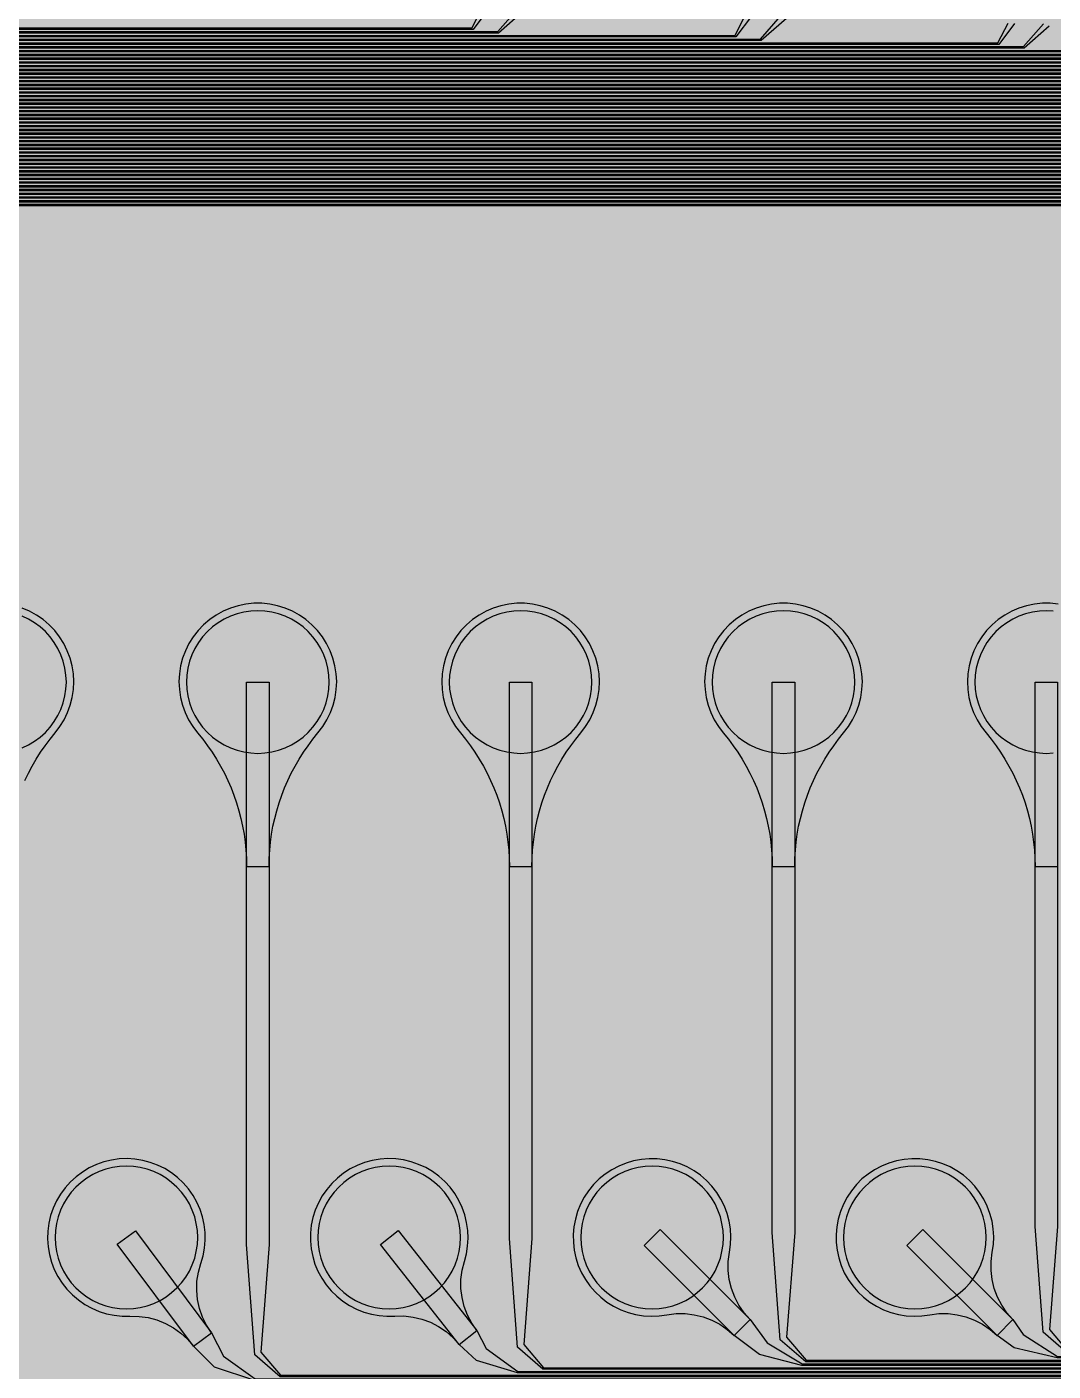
# Model space of a CAD drawing. Header units: metres. Extents: x -7240 to 10960, y -29667 to 1823.
# Drawn here: x 5865 to 7232, y -20961 to -19170 of the extents above; entities that cross this region are included whole.
import ezdxf

# ---------------------------------------------------------------- set-up
doc = ezdxf.new("R2010")
doc.units = ezdxf.units.M
for name, color, linetype in [('Metal1', 4, 'CONTINUOUS'), ('Polyimide', 7, 'CONTINUOUS'), ('Polyimide_Negative', 5, 'CONTINUOUS')]:
    doc.layers.add(name, color=color, linetype=linetype)

msp = doc.modelspace()

# ---------------------------------------------------------------- hatches: boundary and pattern name
at = {"layer": 'Polyimide'}
msp.add_hatch(color=7, dxfattribs=at).paths.add_polyline_path([(4088.5, -11806.9), (4098.7, -11851.2), (4115.6, -11893.5), (4138.6, -11932.7), (4167.4, -11968), (4201.1, -11998.5), (4239, -12023.6), (4280.3, -12042.7), (4349.2, -12073.7), (4413.2, -12113.8), (4471.3, -12162), (4522.3, -12217.7), (4565.4, -12279.7), (4599.7, -12346.9), (4624.7, -12418.2), (4639.9, -12492.2), (4645, -12567.5), (4639.9, -12642.8), (4624.7, -12716.8), (4599.7, -12788.1), (4565.4, -12855.3), (4522.3, -12917.3), (4471.3, -12973), (4413.2, -13021.2), (4349.2, -13061.3), (4280.3, -13092.3), (4239, -13111.4), (4201.1, -13136.5), (4167.4, -13167), (4138.6, -13202.3), (4115.6, -13241.5), (4098.7, -13283.8), (4088.5, -13328.1), (4085, -13373.5), (4085, -13567.5), (4099.4, -13861.6), (4142.6, -14152.8), (4214.2, -14438.4), (4313.4, -14715.5), (4439.2, -14981.7), (4590.6, -15234.2), (4766, -15470.7), (4963.7, -15688.8), (5181.8, -15886.5), (5418.3, -16061.9), (5670.8, -16213.3), (5936.9, -16339.1), (6214.1, -16438.3), (6499.7, -16509.9), (6790.9, -16553.1), (7085, -16567.5), (9960.4, -16567.5), (10038.8, -16571.4), (10116.4, -16582.9), (10192.6, -16601.9), (10266.5, -16628.4), (10337.5, -16662), (10404.8, -16702.3), (10467.9, -16749.1), (10526.1, -16801.8), (10578.8, -16860), (10625.6, -16923), (10665.9, -16990.4), (10699.5, -17061.4), (10725.9, -17135.3), (10745, -17211.4), (10756.5, -17289.1), (10760.4, -17367.5), (10760.4, -21957.3), (10721.6, -22012.9), (10686, -22070.6), (10653.6, -22130.1), (10624.5, -22191.4), (10598.9, -22254.2), (10576.8, -22318.2), (10558.3, -22383.5), (10543.4, -22449.6), (10532.2, -22516.5), (10524.7, -22583.8), (10521, -22651.5), (10521, -22719.3), (10524.7, -22787), (10532.2, -22854.4), (10543.4, -22921.2), (10558.3, -22987.4), (10576.8, -23052.6), (10598.9, -23116.7), (10624.5, -23179.5), (10653.6, -23240.7), (10686, -23300.3), (10721.6, -23357.9), (10760.4, -23413.5), (10760.4, -28667.5), (10756.5, -28745.9), (10745, -28823.6), (10725.9, -28899.7), (10699.5, -28973.6), (10665.9, -29044.6), (10625.6, -29112), (10578.8, -29175), (10526.1, -29233.2), (10467.9, -29285.9), (10404.8, -29332.7), (10337.5, -29373), (10266.5, -29406.6), (10192.6, -29433.1), (10116.4, -29452.1), (10038.8, -29463.6), (9960.4, -29467.5), (-6239.6, -29467.5), (-6318, -29463.6), (-6395.7, -29452.1), (-6471.9, -29433.1), (-6545.8, -29406.6), (-6616.7, -29373), (-6684.1, -29332.7), (-6747.1, -29285.9), (-6805.3, -29233.2), (-6858, -29175), (-6904.8, -29112), (-6945.2, -29044.6), (-6978.7, -28973.6), (-7005.2, -28899.7), (-7024.3, -28823.6), (-7035.8, -28745.9), (-7039.6, -28667.5), (-7039.6, -23426.3), (-6999.4, -23370.1), (-6962.3, -23311.6), (-6928.7, -23251.2), (-6898.5, -23189), (-6871.8, -23125.1), (-6848.8, -23059.9), (-6829.5, -22993.4), (-6814, -22926), (-6802.4, -22857.8), (-6794.6, -22789.1), (-6790.7, -22720), (-6790.7, -22650.8), (-6794.6, -22581.8), (-6802.4, -22513), (-6814, -22444.8), (-6829.5, -22377.4), (-6848.8, -22311), (-6871.8, -22245.7), (-6898.5, -22181.9), (-6928.7, -22119.7), (-6962.3, -22059.2), (-6999.4, -22000.8), (-7039.6, -21944.5), (-7039.6, -17367.5), (-7035.8, -17289.1), (-7024.3, -17211.4), (-7005.2, -17135.3), (-6978.7, -17061.4), (-6945.2, -16990.4), (-6904.8, -16923), (-6858, -16860), (-6805.3, -16801.8), (-6747.1, -16749.1), (-6684.1, -16702.3), (-6616.7, -16662), (-6545.8, -16628.4), (-6471.9, -16601.9), (-6395.7, -16582.9), (-6318, -16571.4), (-6239.6, -16567.5), (-3334, -16567.5), (-3039.9, -16553.1), (-2748.7, -16509.9), (-2463.1, -16438.3), (-2185.9, -16339.1), (-1919.8, -16213.3), (-1667.3, -16061.9), (-1430.8, -15886.5), (-1212.7, -15688.8), (-1015, -15470.7), (-839.6, -15234.2), (-688.2, -14981.7), (-562.4, -14715.5), (-463.2, -14438.4), (-391.6, -14152.8), (-348.4, -13861.6), (-334, -13567.5), (-334, -13373.5), (-337.5, -13328.1), (-347.7, -13283.8), (-364.6, -13241.5), (-387.6, -13202.3), (-416.4, -13167), (-450.1, -13136.5), (-488, -13111.4), (-529.3, -13092.3), (-529.3, -13092.3), (-598.2, -13061.3), (-662.2, -13021.2), (-720.3, -12973), (-771.3, -12917.3), (-814.4, -12855.3), (-848.7, -12788.1), (-873.7, -12716.8), (-888.9, -12642.8), (-894, -12567.5), (-888.9, -12492.2), (-873.7, -12418.2), (-848.7, -12346.9), (-814.4, -12279.7), (-771.3, -12217.7), (-720.3, -12162), (-662.2, -12113.8), (-598.2, -12073.7), (-529.3, -12042.7), (-488, -12023.6), (-450.1, -11998.5), (-416.4, -11968), (-387.6, -11932.7), (-364.6, -11893.5), (-347.7, -11851.2), (-337.5, -11806.9), (-334, -11761.5), (-334, -11074.3), (-337.5, -11028.9), (-347.7, -10984.6), (-364.6, -10942.4), (-387.6, -10903.1), (-416.4, -10867.8), (-450.1, -10837.3), (-488, -10812.2), (-529.3, -10793.2), (-529.3, -10793.2), (-598.2, -10762.1), (-662.2, -10722.1), (-720.3, -10673.8), (-771.3, -10618.1), (-814.4, -10556.1), (-848.7, -10488.9), (-873.7, -10417.6), (-888.9, -10343.7), (-894, -10268.3), (-888.9, -10193), (-873.7, -10119), (-848.7, -10047.8), (-814.4, -9980.5), (-771.3, -9918.5), (-720.3, -9862.9), (-662.2, -9814.6), (-598.2, -9774.6), (-529.3, -9743.5), (-488, -9724.5), (-450.1, -9699.4), (-416.4, -9668.8), (-387.6, -9633.5), (-364.6, -9594.3), (-347.7, -9552), (-337.5, -9507.7), (-334, -9462.4), (-334, -8775.1), (-337.5, -8729.8), (-347.7, -8685.5), (-364.6, -8643.2), (-387.6, -8604), (-416.4, -8568.7), (-450.1, -8538.1), (-488, -8513), (-529.3, -8494), (-529.3, -8494), (-598.2, -8462.9), (-662.2, -8422.9), (-720.3, -8374.6), (-771.3, -8319), (-814.4, -8257), (-848.7, -8189.7), (-873.7, -8118.5), (-888.9, -8044.5), (-894, -7969.2), (-888.9, -7893.8), (-873.7, -7819.9), (-848.7, -7748.6), (-814.4, -7681.4), (-771.3, -7619.4), (-720.3, -7563.7), (-662.2, -7515.4), (-598.2, -7475.4), (-529.3, -7444.3), (-529.3, -7444.3), (-488, -7425.3), (-450.1, -7400.2), (-416.4, -7369.7), (-387.6, -7334.4), (-364.6, -7295.1), (-347.7, -7252.9), (-337.5, -7208.6), (-334, -7163.2), (-334, -6476), (-337.5, -6430.6), (-347.7, -6386.3), (-364.6, -6344), (-387.6, -6304.8), (-416.4, -6269.5), (-450.1, -6239), (-488, -6213.9), (-529.3, -6194.8), (-529.3, -6194.8), (-598.2, -6163.8), (-662.2, -6123.7), (-720.3, -6075.5), (-771.3, -6019.8), (-814.4, -5957.8), (-848.7, -5890.6), (-873.7, -5819.3), (-888.9, -5745.3), (-894, -5670), (-888.9, -5594.7), (-873.7, -5520.7), (-848.7, -5449.4), (-814.4, -5382.2), (-771.3, -5320.2), (-720.3, -5264.5), (-662.2, -5216.3), (-598.2, -5176.2), (-529.3, -5145.2), (-529.3, -5145.2), (-488, -5126.1), (-450.1, -5101), (-416.4, -5070.5), (-387.6, -5035.2), (-364.6, -4996), (-347.7, -4953.7), (-337.5, -4909.4), (-334, -4864), (-334, 380), (-334, 1522.5), (-289, 1522.5), (-288.8, 1515.6), (-288.1, 1508.8), (-287, 1502), (-285.4, 1495.3), (-283.4, 1488.7), (-281, 1482.3), (-278.2, 1476.1), (-274.9, 1470), (-271.3, 1464.2), (-267.3, 1458.6), (-262.9, 1453.3), (-258.2, 1448.3), (-253.2, 1443.6), (-247.9, 1439.2), (-242.3, 1435.2), (-236.5, 1431.6), (-230.4, 1428.3), (-224.2, 1425.5), (-217.8, 1423.1), (-211.2, 1421.1), (-204.5, 1419.5), (-197.7, 1418.4), (-190.9, 1417.7), (-184, 1417.5), (-177.1, 1417.7), (-170.3, 1418.4), (-163.5, 1419.5), (-156.8, 1421.1), (-150.2, 1423.1), (-143.8, 1425.5), (-137.6, 1428.3), (-131.5, 1431.6), (-125.7, 1435.2), (-120.1, 1439.2), (-114.8, 1443.6), (-109.8, 1448.3), (-105.1, 1453.3), (-100.7, 1458.6), (-96.7, 1464.2), (-93.1, 1470), (-89.8, 1476.1), (-87, 1482.3), (-84.6, 1488.7), (-82.6, 1495.3), (-81, 1502), (-79.9, 1508.8), (-79.2, 1515.6), (-79, 1522.5), (1786, 1522.5), (3835, 1522.5), (3835.2, 1529), (3835.9, 1535.6), (3836.9, 1542), (3838.4, 1548.4), (3840.3, 1554.6), (3842.6, 1560.8), (3845.3, 1566.7), (3848.4, 1572.5), (3851.9, 1578.1), (3855.7, 1583.4), (3859.8, 1588.4), (3864.3, 1593.2), (3869.1, 1597.7), (3874.1, 1601.8), (3879.4, 1605.6), (3885, 1609.1), (3890.8, 1612.2), (3896.7, 1614.9), (3902.9, 1617.2), (3909.1, 1619.1), (3915.5, 1620.6), (3921.9, 1621.6), (3928.5, 1622.3), (3935, 1622.5), (3941.5, 1622.3), (3948.1, 1621.6), (3954.5, 1620.6), (3960.9, 1619.1), (3967.1, 1617.2), (3973.3, 1614.9), (3979.2, 1612.2), (3985, 1609.1), (3990.6, 1605.6), (3995.9, 1601.8), (4000.9, 1597.7), (4005.7, 1593.2), (4010.2, 1588.4), (4014.3, 1583.4), (4018.1, 1578.1), (4021.6, 1572.5), (4024.7, 1566.7), (4027.4, 1560.8), (4029.7, 1554.6), (4031.6, 1548.4), (4033.1, 1542), (4034.1, 1535.6), (4034.8, 1529), (4035, 1522.5), (4085, 1522.5), (4085, 380), (4085, 330), (4085, -4864), (4088.5, -4909.4), (4098.7, -4953.7), (4115.6, -4996), (4138.6, -5035.2), (4167.4, -5070.5), (4201.1, -5101), (4239, -5126.1), (4280.3, -5145.2), (4280.3, -5145.2), (4349.2, -5176.2), (4413.2, -5216.3), (4471.3, -5264.5), (4522.3, -5320.2), (4565.4, -5382.2), (4599.7, -5449.4), (4624.7, -5520.7), (4639.9, -5594.7), (4645, -5670), (4639.9, -5745.3), (4624.7, -5819.3), (4599.7, -5890.6), (4565.4, -5957.8), (4522.3, -6019.8), (4471.3, -6075.5), (4413.2, -6123.7), (4349.2, -6163.8), (4280.3, -6194.8), (4239, -6213.9), (4201.1, -6239), (4167.4, -6269.5), (4138.6, -6304.8), (4115.6, -6344), (4098.7, -6386.3), (4088.5, -6430.6), (4085, -6476), (4085, -11761.5), (4088.5, -11806.9)])

# ---------------------------------------------------------------- linework, layer by layer
at = {"layer": 'Metal1'}
for points in [[(9473.9, -17916.6), (9473.9, -19377.4), (9443.3, -19408), (2852.5, -19408), (2821.9, -19377.4), (2821.9, -18191.7)], [(2823.9, -18191.7), (2823.9, -19376.6), (2853.3, -19406), (9442.5, -19406), (9471.9, -19376.6), (9471.9, -17917.4)], [(9468.9, -17921.6), (9468.9, -19372.4), (9438.3, -19403), (2857.5, -19403), (2826.9, -19372.4), (2826.9, -18191.7)], [(2828.9, -18191.7), (2828.9, -19371.6), (2858.3, -19401), (9437.5, -19401), (9466.9, -19371.6), (9466.9, -17922.4)], [(9463.9, -17926.6), (9463.9, -19367.4), (9433.3, -19398), (2862.5, -19398), (2831.9, -19367.4), (2831.9, -18191.7)], [(2833.9, -18191.7), (2833.9, -19366.6), (2863.3, -19396), (9432.5, -19396), (9461.9, -19366.6), (9461.9, -17927.4)], [(9458.9, -17931.6), (9458.9, -19362.4), (9428.3, -19393), (2867.5, -19393), (2836.9, -19362.4), (2836.9, -18191.7)], [(2838.9, -18191.7), (2838.9, -19361.6), (2868.3, -19391), (9427.5, -19391), (9456.9, -19361.6), (9456.9, -17932.4)], [(9453.9, -17936.6), (9453.9, -19357.4), (9423.3, -19388), (2872.5, -19388), (2841.9, -19357.4), (2841.9, -18191.7)], [(2843.9, -18191.7), (2843.9, -19356.6), (2873.3, -19386), (9422.5, -19386), (9451.9, -19356.6), (9451.9, -17937.4)], [(9448.9, -17941.6), (9448.9, -19352.4), (9418.3, -19383), (2877.5, -19383), (2846.9, -19352.4), (2846.9, -18191.7)], [(2848.9, -18191.7), (2848.9, -19351.6), (2878.3, -19381), (9417.5, -19381), (9446.9, -19351.6), (9446.9, -17942.4)], [(9443.9, -17946.6), (9443.9, -19347.4), (9413.3, -19378), (2882.5, -19378), (2851.9, -19347.4), (2851.9, -18191.7)], [(2853.9, -18191.7), (2853.9, -19346.6), (2883.3, -19376), (9412.5, -19376), (9441.9, -19346.6), (9441.9, -17947.4)], [(9438.9, -17951.6), (9438.9, -19342.4), (9408.3, -19373), (2887.5, -19373), (2856.9, -19342.4), (2856.9, -18191.7)], [(2858.9, -18191.7), (2858.9, -19341.6), (2888.3, -19371), (9407.5, -19371), (9436.9, -19341.6), (9436.9, -17952.4)], [(9433.9, -17956.6), (9433.9, -19337.4), (9403.3, -19368), (2892.5, -19368), (2861.9, -19337.4), (2861.9, -18191.7)], [(2863.9, -18191.7), (2863.9, -19336.6), (2893.3, -19366), (9402.5, -19366), (9431.9, -19336.6), (9431.9, -17957.4)], [(9428.9, -17961.6), (9428.9, -19332.4), (9398.3, -19363), (2897.5, -19363), (2866.9, -19332.4), (2866.9, -18191.7)], [(2868.9, -18191.7), (2868.9, -19331.6), (2898.3, -19361), (9397.5, -19361), (9426.9, -19331.6), (9426.9, -17962.4)], [(9423.9, -17966.6), (9423.9, -19327.4), (9393.3, -19358), (2902.5, -19358), (2871.9, -19327.4), (2871.9, -18191.7)], [(2873.9, -18191.7), (2873.9, -19326.6), (2903.3, -19356), (9392.5, -19356), (9421.9, -19326.6), (9421.9, -17967.4)], [(9418.9, -17971.6), (9418.9, -19322.4), (9388.3, -19353), (2907.5, -19353), (2876.9, -19322.4), (2876.9, -18191.7)], [(2878.9, -18191.7), (2878.9, -19321.6), (2908.3, -19351), (9387.5, -19351), (9416.9, -19321.6), (9416.9, -17972.4)], [(9413.9, -17976.6), (9413.9, -19317.4), (9383.3, -19348), (2912.5, -19348), (2881.9, -19317.4), (2881.9, -18191.7)], [(2883.9, -18191.7), (2883.9, -19316.6), (2913.3, -19346), (9382.5, -19346), (9411.9, -19316.6), (9411.9, -17977.4)], [(9408.9, -17981.6), (9408.9, -19312.4), (9378.3, -19343), (2917.5, -19343), (2886.9, -19312.4), (2886.9, -18191.7)], [(2888.9, -18191.7), (2888.9, -19311.6), (2918.3, -19341), (9377.5, -19341), (9406.9, -19311.6), (9406.9, -17982.4)], [(9403.9, -17986.6), (9403.9, -19307.4), (9373.3, -19338), (2922.5, -19338), (2891.9, -19307.4), (2891.9, -18191.7)], [(2893.9, -18191.7), (2893.9, -19306.6), (2923.3, -19336), (9372.5, -19336), (9401.9, -19306.6), (9401.9, -17987.4)], [(9398.9, -17991.6), (9398.9, -19302.4), (9368.3, -19333), (2927.5, -19333), (2896.9, -19302.4), (2896.9, -18191.7)], [(2898.9, -18191.7), (2898.9, -19301.6), (2928.3, -19331), (9367.5, -19331), (9396.9, -19301.6), (9396.9, -17992.4)], [(9393.9, -17996.6), (9393.9, -19297.4), (9363.3, -19328), (2932.5, -19328), (2901.9, -19297.4), (2901.9, -18191.7)], [(2903.9, -18191.7), (2903.9, -19296.6), (2933.3, -19326), (9362.5, -19326), (9391.9, -19296.6), (9391.9, -17997.4)], [(9388.9, -18001.6), (9388.9, -19292.4), (9358.3, -19323), (2937.5, -19323), (2906.9, -19292.4), (2906.9, -18191.7)], [(2908.9, -18191.7), (2908.9, -19291.6), (2938.3, -19321), (9357.5, -19321), (9386.9, -19291.6), (9386.9, -18002.4)], [(9383.9, -18006.6), (9383.9, -19287.4), (9353.3, -19318), (2942.5, -19318), (2911.9, -19287.4), (2911.9, -18191.7)], [(2913.9, -18191.7), (2913.9, -19286.6), (2943.3, -19316), (9352.5, -19316), (9381.9, -19286.6), (9381.9, -18007.4)], [(9378.9, -18011.6), (9378.9, -19282.4), (9348.3, -19313), (2947.5, -19313), (2916.9, -19282.4), (2916.9, -18191.7)], [(2918.9, -18191.7), (2918.9, -19281.6), (2948.3, -19311), (9347.5, -19311), (9376.9, -19281.6), (9376.9, -18012.4)], [(9373.9, -18016.6), (9373.9, -19277.4), (9343.3, -19308), (2952.5, -19308), (2921.9, -19277.4), (2921.9, -18191.7)], [(2923.9, -18191.7), (2923.9, -19276.6), (2953.3, -19306), (9342.5, -19306), (9371.9, -19276.6), (9371.9, -18017.4)], [(9368.9, -18021.6), (9368.9, -19272.4), (9338.3, -19303), (2957.5, -19303), (2926.9, -19272.4), (2926.9, -18191.7)], [(2928.9, -18191.7), (2928.9, -19271.6), (2958.3, -19301), (9337.5, -19301), (9366.9, -19271.6), (9366.9, -18022.4)], [(9363.9, -18026.6), (9363.9, -19267.4), (9333.3, -19298), (2962.5, -19298), (2931.9, -19267.4), (2931.9, -18191.7)], [(2933.9, -18191.7), (2933.9, -19266.6), (2963.3, -19296), (9332.5, -19296), (9361.9, -19266.6), (9361.9, -18027.4)], [(9358.9, -18031.6), (9358.9, -19262.4), (9328.3, -19293), (2967.5, -19293), (2936.9, -19262.4), (2936.9, -18191.7)], [(2938.9, -18191.7), (2938.9, -19261.6), (2968.3, -19291), (9327.5, -19291), (9356.9, -19261.6), (9356.9, -18032.4)], [(9353.9, -18036.6), (9353.9, -19257.4), (9323.3, -19288), (2972.5, -19288), (2941.9, -19257.4), (2941.9, -18191.7)], [(2943.9, -18191.7), (2943.9, -19256.6), (2973.3, -19286), (9322.5, -19286), (9351.9, -19256.6), (9351.9, -18037.4)], [(9348.9, -18041.6), (9348.9, -19252.4), (9318.3, -19283), (2977.5, -19283), (2946.9, -19252.4), (2946.9, -18191.7)], [(2948.9, -18191.7), (2948.9, -19251.6), (2978.3, -19281), (9317.5, -19281), (9346.9, -19251.6), (9346.9, -18042.4)], [(9343.9, -18046.6), (9343.9, -19247.4), (9313.3, -19278), (2982.5, -19278), (2951.9, -19247.4), (2951.9, -18191.7)], [(2953.9, -18191.7), (2953.9, -19246.6), (2983.3, -19276), (9312.5, -19276), (9341.9, -19246.6), (9341.9, -18047.4)], [(9338.9, -18051.6), (9338.9, -19242.4), (9308.3, -19273), (2987.5, -19273), (2956.9, -19242.4), (2956.9, -18191.7)], [(2958.9, -18191.7), (2958.9, -19241.6), (2988.3, -19271), (9307.5, -19271), (9336.9, -19241.6), (9336.9, -18052.4)], [(9333.9, -18056.6), (9333.9, -19237.4), (9303.3, -19268), (2992.5, -19268), (2961.9, -19237.4), (2961.9, -18191.7)], [(2963.9, -18191.7), (2963.9, -19236.6), (2993.3, -19266), (9302.5, -19266), (9331.9, -19236.6), (9331.9, -18057.4)], [(9328.9, -18061.6), (9328.9, -19232.4), (9298.3, -19263), (2997.5, -19263), (2966.9, -19232.4), (2966.9, -18191.7)], [(2968.9, -18191.7), (2968.9, -19231.6), (2998.3, -19261), (9297.5, -19261), (9326.9, -19231.6), (9326.9, -18062.4)], [(9323.9, -18066.6), (9323.9, -19227.4), (9293.3, -19258), (3002.5, -19258), (2971.9, -19227.4), (2971.9, -18191.7)], [(2973.9, -18191.7), (2973.9, -19226.6), (3003.3, -19256), (9292.5, -19256), (9321.9, -19226.6), (9321.9, -18067.4)], [(9318.9, -18071.6), (9318.9, -19222.4), (9288.3, -19253), (3007.5, -19253), (2976.9, -19222.4), (2976.9, -18191.7)], [(2978.9, -18191.7), (2978.9, -19221.6), (3008.3, -19251), (9287.5, -19251), (9316.9, -19221.6), (9316.9, -18072.4)], [(2553.9, -18191.7), (2553.9, -22326.6), (2583.3, -22356), (9392.5, -22356), (9421.9, -22326.6), (9421.9, -20967.4), (9392.5, -20938), (7252.5, -20938), (7218.6, -20908.8), (7207.9, -20768), (7207.9, -20042.5), (7237.9, -20042.5), (7237.9, -20768), (7227.1, -20905.2), (7253.3, -20936), (9393.3, -20936), (9423.9, -20966.6), (9423.9, -22327.4), (9393.3, -22358), (2582.5, -22358), (2551.9, -22327.4), (2551.9, -18191.7)], [(2558.9, -18191.7), (2558.9, -22321.6), (2588.3, -22351), (9387.5, -22351), (9416.9, -22321.6), (9416.9, -20972.4), (9387.5, -20943), (7237.2, -20943), (7180.2, -20929.7), (7157.3, -20913.1), (7037.3, -20793.1), (7058.5, -20771.9), (7178.5, -20891.9), (7192.1, -20911.8), (7237.6, -20941), (9388.3, -20941), (9418.9, -20971.6), (9418.9, -22322.4), (9388.3, -22353), (2587.5, -22353), (2556.9, -22322.4), (2556.9, -18191.7)], [(2563.9, -18191.7), (2563.9, -22316.6), (2593.3, -22346), (9382.5, -22346), (9411.9, -22316.6), (9411.9, -20977.4), (9382.5, -20948), (6902.5, -20948), (6868.6, -20918.8), (6857.9, -20776), (6857.9, -20042.5), (6887.9, -20042.5), (6887.9, -20776), (6877.1, -20915.2), (6903.3, -20946), (9383.3, -20946), (9413.9, -20976.6), (9413.9, -22317.4), (9383.3, -22348), (2592.5, -22348), (2561.9, -22317.4), (2561.9, -18191.7)], [(2568.9, -18191.7), (2568.9, -22311.6), (2598.3, -22341), (9377.5, -22341), (9406.9, -22311.6), (9406.9, -20982.4), (9377.5, -20953), (6897.2, -20953), (6841, -20938.5), (6807.3, -20913.1), (6687.3, -20793.1), (6708.5, -20771.9), (6828.5, -20891.9), (6851.3, -20923), (6897.6, -20951), (9378.3, -20951), (9408.9, -20981.6), (9408.9, -22312.4), (9378.3, -22343), (2597.5, -22343), (2566.9, -22312.4), (2566.9, -18191.7)], [(2573.9, -18191.7), (2573.9, -22306.6), (2603.3, -22336), (9372.5, -22336), (9401.9, -22306.6), (9401.9, -20987.4), (9372.5, -20958), (6552.5, -20958), (6518.7, -20928.7), (6507.9, -20784), (6507.9, -20042.5), (6537.9, -20042.5), (6537.9, -20784), (6527.1, -20925.3), (6553.3, -20956), (9373.3, -20956), (9403.9, -20986.6), (9403.9, -22307.4), (9373.3, -22338), (2602.5, -22338), (2571.9, -22307.4), (2571.9, -18191.7)], [(2578.9, -18191.7), (2578.9, -22301.6), (2608.3, -22331), (9367.5, -22331), (9396.9, -22301.6), (9396.9, -20992.4), (9367.5, -20963), (6518.9, -20963), (6464, -20946.5), (6441, -20925.2), (6336.1, -20791.8), (6359.7, -20773.2), (6464.6, -20906.6), (6477.1, -20930.3), (6519.3, -20961), (9368.3, -20961), (9398.9, -20991.6), (9398.9, -22302.4), (9368.3, -22333), (2607.5, -22333), (2576.9, -22302.4), (2576.9, -18191.7)], [(2583.9, -18191.7), (2583.9, -22296.6), (2613.3, -22326), (9362.5, -22326), (9391.9, -22296.6), (9391.9, -20997.4), (9362.5, -20968), (6202.5, -20968), (6168.7, -20938.7), (6157.9, -20792), (6157.9, -20042.5), (6187.9, -20042.5), (6187.9, -20792), (6177, -20935.3), (6203.3, -20966), (9363.3, -20966), (9393.9, -20996.6), (9393.9, -22297.4), (9363.3, -22328), (2612.5, -22328), (2581.9, -22297.4), (2581.9, -18191.7)], [(2588.9, -18191.7), (2588.9, -22291.6), (2618.3, -22321), (9357.5, -22321), (9386.9, -22291.6), (9386.9, -21002.4), (9357.5, -20973), (6168.9, -20973), (6115, -20955.3), (6087.3, -20927.5), (5985.8, -20791.5), (6009.9, -20773.5), (6111.3, -20909.6), (6127.3, -20940.6), (6169.3, -20971), (9358.3, -20971), (9388.9, -21001.6), (9388.9, -22292.4), (9358.3, -22323), (2617.5, -22323), (2586.9, -22292.4), (2586.9, -18191.7)], [(8987.9, -19038), (8976.6, -19218.5), (8943.3, -19248), (3012.5, -19248), (2981.9, -19217.4), (2981.9, -18191.7)], [(2983.9, -18191.7), (2983.9, -19216.6), (3013.3, -19246), (8942.5, -19246), (8969.2, -19215.5), (8957.9, -19038)], [(8883.1, -19063.3), (8931.8, -19214.6), (8909.6, -19243), (3017.5, -19243), (2986.9, -19212.4), (2986.9, -18191.7)], [(2988.9, -18191.7), (2988.9, -19211.6), (3018.3, -19241), (8908.6, -19241), (8923.9, -19213.8), (8855.2, -19074.5)], [(8637.9, -19030), (8626.6, -19208.5), (8593.3, -19238), (3022.5, -19238), (2991.9, -19207.4), (2991.9, -18191.7)], [(2993.9, -18191.7), (2993.9, -19206.6), (3023.3, -19236), (8592.5, -19236), (8619.2, -19205.5), (8607.9, -19030)], [(8533, -19058), (8581.5, -19204.7), (8559.6, -19233), (3027.5, -19233), (2996.9, -19202.4), (2996.9, -18191.7)], [(2998.9, -18191.7), (2998.9, -19201.6), (3028.3, -19231), (8558.6, -19231), (8573.6, -19203.9), (8505.3, -19069.5)], [(8287.9, -19022), (8276.6, -19198.5), (8243.3, -19228), (3032.5, -19228), (3001.9, -19197.4), (3001.9, -18191.7)], [(3003.9, -18191.7), (3003.9, -19196.6), (3033.3, -19226), (8242.5, -19226), (8269.1, -19195.5), (8257.9, -19022)], [(8182.9, -19052.7), (8231.3, -19194.8), (8209.6, -19223), (3037.5, -19223), (3006.9, -19192.4), (3006.9, -18191.7)], [(3008.9, -18191.7), (3008.9, -19191.6), (3038.3, -19221), (8208.5, -19221), (8223.2, -19194.1), (8155.3, -19064.6)], [(7937.9, -19014), (7926.6, -19188.6), (7893.3, -19218), (3042.5, -19218), (3011.9, -19187.4), (3011.9, -18191.7)], [(3013.9, -18191.7), (3013.9, -19186.6), (3043.3, -19216), (7892.5, -19216), (7919.1, -19185.4), (7907.9, -19014)], [(7832.8, -19047.4), (7881, -19184.9), (7859.6, -19213), (3047.5, -19213), (3016.9, -19182.4), (3016.9, -18191.7)], [(3018.9, -18191.7), (3018.9, -19181.6), (3048.3, -19211), (7858.5, -19211), (7872.9, -19184.2), (7805.3, -19059.6)], [(7587.9, -19006), (7576.7, -19178.6), (7543.3, -19208), (3052.5, -19208), (3021.9, -19177.4), (3021.9, -18191.7)], [(3023.9, -18191.7), (3023.9, -19176.6), (3053.3, -19206), (7542.5, -19206), (7569.1, -19175.4), (7557.9, -19006)], [(7482.6, -19042.1), (7530.8, -19175), (7509.6, -19203), (3057.5, -19203), (3026.9, -19172.4), (3026.9, -18191.7)], [(3028.9, -18191.7), (3028.9, -19171.6), (3058.3, -19201), (7508.5, -19201), (7522.5, -19174.4), (7455.3, -19054.6)], [(6480.2, -19145.4), (6459.6, -19173), (3087.5, -19173), (3056.9, -19142.4)], [(3058.9, -19141.6), (3088.3, -19171), (6458.5, -19171), (6470.9, -19145)], [(7180.6, -19165.1), (7159.6, -19193), (3067.5, -19193), (3036.9, -19162.4)], [(3038.9, -19161.6), (3068.3, -19191), (7158.5, -19191), (7172, -19164.6)], [(6876.7, -19158.6), (6843.3, -19188), (3072.5, -19188), (3041.9, -19157.4)], [(3043.9, -19156.6), (3073.3, -19186), (6842.5, -19186), (6869, -19155.4)], [(6830.4, -19155.3), (6809.6, -19183), (3077.5, -19183), (3046.9, -19152.4)], [(3048.9, -19151.6), (3078.3, -19181), (6808.5, -19181), (6821.5, -19154.8)], [(6526.7, -19148.6), (6493.3, -19178), (3082.5, -19178), (3051.9, -19147.4)], [(3053.9, -19146.6), (3083.3, -19176), (6492.5, -19176), (6519, -19145.4)], [(7226.7, -19168.6), (7193.3, -19198), (3062.5, -19198), (3031.9, -19167.4)], [(3033.9, -19166.6), (3063.3, -19196), (7192.5, -19196), (7219.1, -19165.4)], [(5862.8, -20173.6), (5867.5, -20163.9), (5872.5, -20154.4), (5877.9, -20145.1), (5883.7, -20136.1), (5889.8, -20127.3), (5896.2, -20118.7), (5903, -20110.4), (5909.4, -20101.9), (5915, -20092.9), (5919.6, -20083.3), (5923.2, -20073.4), (5925.8, -20063.1), (5927.4, -20052.6), (5927.9, -20042), (5927.3, -20031.4), (5925.6, -20020.9), (5922.9, -20010.7), (5919.2, -20000.8), (5914.5, -19991.3), (5908.9, -19982.3), (5902.4, -19973.9), (5895, -19966.2), (5887, -19959.3), (5878.3, -19953.3), (5869, -19948.2), (5859.2, -19944)], [(7238.7, -19938.7), (7228.2, -19937.6), (7217.6, -19937.6), (7207, -19938.7), (7196.6, -19940.8), (7186.5, -19944), (7176.8, -19948.2), (7167.5, -19953.3), (7158.8, -19959.3), (7150.7, -19966.2), (7143.4, -19973.9), (7136.9, -19982.3), (7131.2, -19991.3), (7126.5, -20000.8), (7122.8, -20010.7), (7120.1, -20020.9), (7118.5, -20031.4), (7117.9, -20042), (7118.4, -20052.6), (7119.9, -20063.1), (7122.5, -20073.4), (7126.1, -20083.3), (7130.8, -20092.9), (7136.3, -20101.9), (7142.7, -20110.4), (7149.5, -20118.7), (7156, -20127.3), (7162.1, -20136.1), (7167.8, -20145.1), (7173.2, -20154.4), (7178.3, -20163.9), (7182.9, -20173.6), (7187.2, -20183.4), (7191.1, -20193.4), (7194.6, -20203.6), (7197.7, -20213.9), (7200.4, -20224.2), (7202.7, -20234.7), (7204.5, -20245.3), (7206, -20255.9), (7207, -20266.6), (7207.7, -20277.3), (7207.9, -20288.1), (7237.9, -20288.1)]]:
    msp.add_lwpolyline(points, dxfattribs=at)
for points in [[(6187.9, -20288.1), (6188.1, -20277.3), (6188.7, -20266.6), (6189.8, -20255.9), (6191.2, -20245.3), (6193.1, -20234.7), (6195.4, -20224.2), (6198.1, -20213.9), (6201.2, -20203.6), (6204.7, -20193.4), (6208.6, -20183.4), (6212.8, -20173.6), (6217.5, -20163.9), (6222.5, -20154.4), (6227.9, -20145.1), (6233.7, -20136.1), (6239.8, -20127.3), (6246.2, -20118.7), (6253, -20110.4), (6259.4, -20101.9), (6265, -20092.9), (6269.6, -20083.3), (6273.2, -20073.4), (6275.8, -20063.1), (6277.4, -20052.6), (6277.9, -20042), (6277.3, -20031.4), (6275.6, -20020.9), (6272.9, -20010.7), (6269.2, -20000.8), (6264.5, -19991.3), (6258.9, -19982.3), (6252.4, -19973.9), (6245, -19966.2), (6237, -19959.3), (6228.3, -19953.3), (6219, -19948.2), (6209.2, -19944), (6199.1, -19940.8), (6188.7, -19938.7), (6178.2, -19937.6), (6167.6, -19937.6), (6157, -19938.7), (6146.6, -19940.8), (6136.5, -19944), (6126.8, -19948.2), (6117.5, -19953.3), (6108.8, -19959.3), (6100.7, -19966.2), (6093.4, -19973.9), (6086.9, -19982.3), (6081.2, -19991.3), (6076.5, -20000.8), (6072.8, -20010.7), (6070.1, -20020.9), (6068.5, -20031.4), (6067.9, -20042), (6068.4, -20052.6), (6069.9, -20063.1), (6072.5, -20073.4), (6076.1, -20083.3), (6080.8, -20092.9), (6086.3, -20101.9), (6092.7, -20110.4), (6099.5, -20118.7), (6106, -20127.3), (6112.1, -20136.1), (6117.8, -20145.1), (6123.2, -20154.4), (6128.3, -20163.9), (6132.9, -20173.6), (6137.2, -20183.4), (6141.1, -20193.4), (6144.6, -20203.6), (6147.7, -20213.9), (6150.4, -20224.2), (6152.7, -20234.7), (6154.5, -20245.3), (6156, -20255.9), (6157, -20266.6), (6157.7, -20277.3), (6157.9, -20288.1), (6187.9, -20288.1)], [(6537.9, -20288.1), (6538.1, -20277.3), (6538.7, -20266.6), (6539.8, -20255.9), (6541.2, -20245.3), (6543.1, -20234.7), (6545.4, -20224.2), (6548.1, -20213.9), (6551.2, -20203.6), (6554.7, -20193.4), (6558.6, -20183.4), (6562.8, -20173.6), (6567.5, -20163.9), (6572.5, -20154.4), (6577.9, -20145.1), (6583.7, -20136.1), (6589.8, -20127.3), (6596.2, -20118.7), (6603, -20110.4), (6609.4, -20101.9), (6615, -20092.9), (6619.6, -20083.3), (6623.2, -20073.4), (6625.8, -20063.1), (6627.4, -20052.6), (6627.9, -20042), (6627.3, -20031.4), (6625.6, -20020.9), (6622.9, -20010.7), (6619.2, -20000.8), (6614.5, -19991.3), (6608.9, -19982.3), (6602.4, -19973.9), (6595, -19966.2), (6587, -19959.3), (6578.3, -19953.3), (6569, -19948.2), (6559.2, -19944), (6549.1, -19940.8), (6538.7, -19938.7), (6528.2, -19937.6), (6517.6, -19937.6), (6507, -19938.7), (6496.6, -19940.8), (6486.5, -19944), (6476.8, -19948.2), (6467.5, -19953.3), (6458.8, -19959.3), (6450.7, -19966.2), (6443.4, -19973.9), (6436.9, -19982.3), (6431.2, -19991.3), (6426.5, -20000.8), (6422.8, -20010.7), (6420.1, -20020.9), (6418.5, -20031.4), (6417.9, -20042), (6418.4, -20052.6), (6419.9, -20063.1), (6422.5, -20073.4), (6426.1, -20083.3), (6430.8, -20092.9), (6436.3, -20101.9), (6442.7, -20110.4), (6449.5, -20118.7), (6456, -20127.3), (6462.1, -20136.1), (6467.8, -20145.1), (6473.2, -20154.4), (6478.3, -20163.9), (6482.9, -20173.6), (6487.2, -20183.4), (6491.1, -20193.4), (6494.6, -20203.6), (6497.7, -20213.9), (6500.4, -20224.2), (6502.7, -20234.7), (6504.5, -20245.3), (6506, -20255.9), (6507, -20266.6), (6507.7, -20277.3), (6507.9, -20288.1), (6537.9, -20288.1)], [(6887.9, -20288.1), (6888.1, -20277.3), (6888.7, -20266.6), (6889.8, -20255.9), (6891.2, -20245.3), (6893.1, -20234.7), (6895.4, -20224.2), (6898.1, -20213.9), (6901.2, -20203.6), (6904.7, -20193.4), (6908.6, -20183.4), (6912.8, -20173.6), (6917.5, -20163.9), (6922.5, -20154.4), (6927.9, -20145.1), (6933.7, -20136.1), (6939.8, -20127.3), (6946.2, -20118.7), (6953, -20110.4), (6959.4, -20101.9), (6965, -20092.9), (6969.6, -20083.3), (6973.2, -20073.4), (6975.8, -20063.1), (6977.4, -20052.6), (6977.9, -20042), (6977.3, -20031.4), (6975.6, -20020.9), (6972.9, -20010.7), (6969.2, -20000.8), (6964.5, -19991.3), (6958.9, -19982.3), (6952.4, -19973.9), (6945, -19966.2), (6937, -19959.3), (6928.3, -19953.3), (6919, -19948.2), (6909.2, -19944), (6899.1, -19940.8), (6888.7, -19938.7), (6878.2, -19937.6), (6867.6, -19937.6), (6857, -19938.7), (6846.6, -19940.8), (6836.5, -19944), (6826.8, -19948.2), (6817.5, -19953.3), (6808.8, -19959.3), (6800.7, -19966.2), (6793.4, -19973.9), (6786.9, -19982.3), (6781.2, -19991.3), (6776.5, -20000.8), (6772.8, -20010.7), (6770.1, -20020.9), (6768.5, -20031.4), (6767.9, -20042), (6768.4, -20052.6), (6769.9, -20063.1), (6772.5, -20073.4), (6776.1, -20083.3), (6780.8, -20092.9), (6786.3, -20101.9), (6792.7, -20110.4), (6799.5, -20118.7), (6806, -20127.3), (6812.1, -20136.1), (6817.8, -20145.1), (6823.2, -20154.4), (6828.3, -20163.9), (6832.9, -20173.6), (6837.2, -20183.4), (6841.1, -20193.4), (6844.6, -20203.6), (6847.7, -20213.9), (6850.4, -20224.2), (6852.7, -20234.7), (6854.5, -20245.3), (6856, -20255.9), (6857, -20266.6), (6857.7, -20277.3), (6857.9, -20288.1), (6887.9, -20288.1)], [(6111.3, -20909.6), (6104.6, -20899.4), (6099.3, -20888.5), (6095.2, -20877), (6092.7, -20865.1), (6091.5, -20853), (6091.9, -20840.8), (6093.7, -20828.7), (6097, -20817), (6100, -20806.9), (6101.9, -20796.6), (6102.8, -20786.2), (6102.7, -20775.7), (6101.5, -20765.3), (6099.2, -20755.1), (6096, -20745.1), (6091.8, -20735.5), (6086.6, -20726.4), (6080.6, -20717.8), (6073.7, -20709.9), (6066.1, -20702.7), (6057.8, -20696.3), (6048.9, -20690.7), (6039.5, -20686.1), (6029.7, -20682.4), (6019.6, -20679.8), (6009.2, -20678.1), (5998.8, -20677.5), (5988.3, -20677.9), (5977.9, -20679.4), (5967.8, -20681.9), (5957.9, -20685.4), (5948.4, -20689.9), (5939.4, -20695.3), (5931, -20701.5), (5923.3, -20708.6), (5916.3, -20716.4), (5910.1, -20724.9), (5904.8, -20733.9), (5900.4, -20743.4), (5897, -20753.3), (5894.6, -20763.5), (5893.2, -20773.9), (5892.9, -20784.4), (5893.6, -20794.9), (5895.4, -20805.2), (5898.1, -20815.3), (5901.9, -20825.1), (5906.6, -20834.4), (5912.2, -20843.3), (5918.7, -20851.5), (5926, -20859), (5934, -20865.8), (5942.6, -20871.8), (5951.8, -20876.8), (5961.4, -20881), (5971.4, -20884.1), (5981.7, -20886.2), (5992.1, -20887.3), (6002.6, -20887.4), (6014.8, -20887.6), (6026.8, -20889.3), (6038.6, -20892.4), (6049.9, -20896.9), (6060.6, -20902.8), (6070.5, -20910), (6079.4, -20918.2), (6087.3, -20927.5), (6111.3, -20909.6)], [(6464.6, -20906.6), (6457.7, -20896.6), (6452, -20885.8), (6447.7, -20874.4), (6444.8, -20862.6), (6443.4, -20850.5), (6443.4, -20838.3), (6444.9, -20826.2), (6447.9, -20814.4), (6450.6, -20804.3), (6452.3, -20793.9), (6452.9, -20783.5), (6452.4, -20773), (6451, -20762.6), (6448.5, -20752.4), (6445, -20742.6), (6440.5, -20733.1), (6435.1, -20724.1), (6428.9, -20715.7), (6421.8, -20707.9), (6414, -20700.9), (6405.5, -20694.8), (6396.5, -20689.4), (6387, -20685.1), (6377.1, -20681.6), (6366.9, -20679.2), (6356.5, -20677.9), (6346, -20677.5), (6335.6, -20678.2), (6325.2, -20680), (6315.1, -20682.7), (6305.4, -20686.5), (6296, -20691.2), (6287.2, -20696.8), (6278.9, -20703.3), (6271.4, -20710.6), (6264.6, -20718.6), (6258.6, -20727.2), (6253.6, -20736.4), (6249.4, -20746), (6246.3, -20756), (6244.1, -20766.3), (6243, -20776.7), (6243, -20787.2), (6244, -20797.6), (6246, -20807.9), (6249, -20817.9), (6253, -20827.6), (6258, -20836.8), (6263.9, -20845.5), (6270.6, -20853.5), (6278, -20860.9), (6286.2, -20867.5), (6295, -20873.2), (6304.3, -20878), (6314, -20881.9), (6324.1, -20884.8), (6334.4, -20886.6), (6344.8, -20887.5), (6355.3, -20887.2), (6367.5, -20887.1), (6379.6, -20888.5), (6391.5, -20891.3), (6402.9, -20895.5), (6413.7, -20901.1), (6423.8, -20908), (6432.9, -20916.1), (6441, -20925.2), (6464.6, -20906.6)], [(6828.5, -20891.9), (6820.4, -20882.8), (6813.5, -20872.7), (6807.9, -20861.9), (6803.6, -20850.5), (6800.7, -20838.7), (6799.3, -20826.6), (6799.4, -20814.4), (6801, -20802.3), (6802.5, -20791.9), (6802.9, -20781.5), (6802.2, -20771), (6800.6, -20760.7), (6797.9, -20750.5), (6794.2, -20740.7), (6789.6, -20731.3), (6784, -20722.4), (6777.6, -20714.2), (6770.4, -20706.6), (6762.4, -20699.7), (6753.9, -20693.7), (6744.7, -20688.5), (6735.1, -20684.3), (6725.2, -20681.1), (6714.9, -20678.9), (6704.5, -20677.7), (6694, -20677.6), (6683.6, -20678.5), (6673.3, -20680.4), (6663.2, -20683.4), (6653.5, -20687.3), (6644.3, -20692.2), (6635.5, -20698), (6627.4, -20704.6), (6620, -20712.1), (6613.4, -20720.2), (6607.6, -20728.9), (6602.7, -20738.2), (6598.7, -20747.9), (6595.8, -20757.9), (6593.9, -20768.2), (6592.9, -20778.7), (6593.1, -20789.1), (6594.3, -20799.6), (6596.5, -20809.8), (6599.7, -20819.8), (6603.9, -20829.4), (6609.1, -20838.5), (6615.1, -20847.1), (6621.9, -20855), (6629.5, -20862.2), (6637.8, -20868.6), (6646.7, -20874.2), (6656.1, -20878.8), (6665.9, -20882.5), (6676, -20885.2), (6686.4, -20886.9), (6696.8, -20887.5), (6707.3, -20887.1), (6717.7, -20885.6), (6729.8, -20884), (6742, -20884), (6754.1, -20885.4), (6765.9, -20888.2), (6777.3, -20892.5), (6788.1, -20898.1), (6798.1, -20905), (6807.3, -20913.1), (6828.5, -20891.9)], [(7178.5, -20891.9), (7170.4, -20882.8), (7163.5, -20872.7), (7157.9, -20861.9), (7153.6, -20850.5), (7150.7, -20838.7), (7149.3, -20826.6), (7149.4, -20814.4), (7151, -20802.3), (7152.5, -20791.9), (7152.9, -20781.5), (7152.2, -20771), (7150.6, -20760.7), (7147.9, -20750.5), (7144.2, -20740.7), (7139.6, -20731.3), (7134, -20722.4), (7127.6, -20714.2), (7120.4, -20706.6), (7112.4, -20699.7), (7103.9, -20693.7), (7094.7, -20688.5), (7085.1, -20684.3), (7075.2, -20681.1), (7064.9, -20678.9), (7054.5, -20677.7), (7044, -20677.6), (7033.6, -20678.5), (7023.3, -20680.4), (7013.2, -20683.4), (7003.5, -20687.3), (6994.3, -20692.2), (6985.5, -20698), (6977.4, -20704.6), (6970, -20712.1), (6963.4, -20720.2), (6957.6, -20728.9), (6952.7, -20738.2), (6948.7, -20747.9), (6945.8, -20757.9), (6943.9, -20768.2), (6942.9, -20778.7), (6943.1, -20789.1), (6944.3, -20799.6), (6946.5, -20809.8), (6949.7, -20819.8), (6953.9, -20829.4), (6959.1, -20838.5), (6965.1, -20847.1), (6971.9, -20855), (6979.5, -20862.2), (6987.8, -20868.6), (6996.7, -20874.2), (7006.1, -20878.8), (7015.9, -20882.5), (7026, -20885.2), (7036.4, -20886.9), (7046.8, -20887.5), (7057.3, -20887.1), (7067.7, -20885.6), (7079.8, -20884), (7092, -20884), (7104.1, -20885.4), (7115.9, -20888.2), (7127.3, -20892.5), (7138.1, -20898.1), (7148.1, -20905), (7157.3, -20913.1), (7178.5, -20891.9)]]:
    msp.add_lwpolyline(points, close=True, dxfattribs=at)
at = {"layer": 'Polyimide_Negative'}
for points in [[(6267.9, -20042.5), (6267.4, -20033.2), (6266, -20024), (6263.8, -20014.9), (6260.6, -20006.1), (6256.7, -19997.7), (6251.9, -19989.7), (6246.3, -19982.2), (6240.1, -19975.3), (6233.1, -19969.1), (6225.7, -19963.5), (6217.7, -19958.7), (6209.2, -19954.7), (6200.5, -19951.6), (6191.4, -19949.3), (6182.2, -19948), (6172.9, -19947.5), (6163.6, -19948), (6154.3, -19949.3), (6145.3, -19951.6), (6136.5, -19954.7), (6128.1, -19958.7), (6120.1, -19963.5), (6112.6, -19969.1), (6105.7, -19975.3), (6099.4, -19982.2), (6093.9, -19989.7), (6089.1, -19997.7), (6085.1, -20006.1), (6082, -20014.9), (6079.7, -20024), (6078.3, -20033.2), (6077.9, -20042.5), (6078.3, -20051.8), (6079.7, -20061), (6082, -20070.1), (6085.1, -20078.9), (6089.1, -20087.3), (6093.9, -20095.3), (6099.4, -20102.8), (6105.7, -20109.7), (6112.6, -20115.9), (6120.1, -20121.5), (6128.1, -20126.3), (6136.5, -20130.3), (6145.3, -20133.4), (6154.3, -20135.7), (6163.6, -20137), (6172.9, -20137.5), (6182.2, -20137), (6191.4, -20135.7), (6200.5, -20133.4), (6209.2, -20130.3), (6217.7, -20126.3), (6225.7, -20121.5), (6233.1, -20115.9), (6240.1, -20109.7), (6246.3, -20102.8), (6251.9, -20095.3), (6256.7, -20087.3), (6260.6, -20078.9), (6263.8, -20070.1), (6266, -20061), (6267.4, -20051.8), (6267.9, -20042.5)], [(6617.9, -20042.5), (6617.4, -20033.2), (6616, -20024), (6613.8, -20014.9), (6610.6, -20006.1), (6606.7, -19997.7), (6601.9, -19989.7), (6596.3, -19982.2), (6590.1, -19975.3), (6583.1, -19969.1), (6575.7, -19963.5), (6567.7, -19958.7), (6559.2, -19954.7), (6550.5, -19951.6), (6541.4, -19949.3), (6532.2, -19948), (6522.9, -19947.5), (6513.6, -19948), (6504.3, -19949.3), (6495.3, -19951.6), (6486.5, -19954.7), (6478.1, -19958.7), (6470.1, -19963.5), (6462.6, -19969.1), (6455.7, -19975.3), (6449.4, -19982.2), (6443.9, -19989.7), (6439.1, -19997.7), (6435.1, -20006.1), (6432, -20014.9), (6429.7, -20024), (6428.3, -20033.2), (6427.9, -20042.5), (6428.3, -20051.8), (6429.7, -20061), (6432, -20070.1), (6435.1, -20078.9), (6439.1, -20087.3), (6443.9, -20095.3), (6449.4, -20102.8), (6455.7, -20109.7), (6462.6, -20115.9), (6470.1, -20121.5), (6478.1, -20126.3), (6486.5, -20130.3), (6495.3, -20133.4), (6504.3, -20135.7), (6513.6, -20137), (6522.9, -20137.5), (6532.2, -20137), (6541.4, -20135.7), (6550.5, -20133.4), (6559.2, -20130.3), (6567.7, -20126.3), (6575.7, -20121.5), (6583.1, -20115.9), (6590.1, -20109.7), (6596.3, -20102.8), (6601.9, -20095.3), (6606.7, -20087.3), (6610.6, -20078.9), (6613.8, -20070.1), (6616, -20061), (6617.4, -20051.8), (6617.9, -20042.5)], [(6967.9, -20042.5), (6967.4, -20033.2), (6966, -20024), (6963.8, -20014.9), (6960.6, -20006.1), (6956.7, -19997.7), (6951.9, -19989.7), (6946.3, -19982.2), (6940.1, -19975.3), (6933.1, -19969.1), (6925.7, -19963.5), (6917.7, -19958.7), (6909.2, -19954.7), (6900.5, -19951.6), (6891.4, -19949.3), (6882.2, -19948), (6872.9, -19947.5), (6863.6, -19948), (6854.3, -19949.3), (6845.3, -19951.6), (6836.5, -19954.7), (6828.1, -19958.7), (6820.1, -19963.5), (6812.6, -19969.1), (6805.7, -19975.3), (6799.4, -19982.2), (6793.9, -19989.7), (6789.1, -19997.7), (6785.1, -20006.1), (6782, -20014.9), (6779.7, -20024), (6778.3, -20033.2), (6777.9, -20042.5), (6778.3, -20051.8), (6779.7, -20061), (6782, -20070.1), (6785.1, -20078.9), (6789.1, -20087.3), (6793.9, -20095.3), (6799.4, -20102.8), (6805.7, -20109.7), (6812.6, -20115.9), (6820.1, -20121.5), (6828.1, -20126.3), (6836.5, -20130.3), (6845.3, -20133.4), (6854.3, -20135.7), (6863.6, -20137), (6872.9, -20137.5), (6882.2, -20137), (6891.4, -20135.7), (6900.5, -20133.4), (6909.2, -20130.3), (6917.7, -20126.3), (6925.7, -20121.5), (6933.1, -20115.9), (6940.1, -20109.7), (6946.3, -20102.8), (6951.9, -20095.3), (6956.7, -20087.3), (6960.6, -20078.9), (6963.8, -20070.1), (6966, -20061), (6967.4, -20051.8), (6967.9, -20042.5)], [(6092.9, -20782.5), (6092.4, -20773.2), (6091, -20764), (6088.8, -20754.9), (6085.6, -20746.1), (6081.7, -20737.7), (6076.9, -20729.7), (6071.3, -20722.2), (6065.1, -20715.3), (6058.1, -20709.1), (6050.7, -20703.5), (6042.7, -20698.7), (6034.2, -20694.7), (6025.5, -20691.6), (6016.4, -20689.3), (6007.2, -20688), (5997.9, -20687.5), (5988.6, -20688), (5979.3, -20689.3), (5970.3, -20691.6), (5961.5, -20694.7), (5953.1, -20698.7), (5945.1, -20703.5), (5937.6, -20709.1), (5930.7, -20715.3), (5924.4, -20722.2), (5918.9, -20729.7), (5914.1, -20737.7), (5910.1, -20746.1), (5907, -20754.9), (5904.7, -20764), (5903.3, -20773.2), (5902.9, -20782.5), (5903.3, -20791.8), (5904.7, -20801), (5907, -20810.1), (5910.1, -20818.9), (5914.1, -20827.3), (5918.9, -20835.3), (5924.4, -20842.8), (5930.7, -20849.7), (5937.6, -20855.9), (5945.1, -20861.5), (5953.1, -20866.3), (5961.5, -20870.3), (5970.3, -20873.4), (5979.3, -20875.7), (5988.6, -20877), (5997.9, -20877.5), (6007.2, -20877), (6016.4, -20875.7), (6025.5, -20873.4), (6034.2, -20870.3), (6042.7, -20866.3), (6050.7, -20861.5), (6058.1, -20855.9), (6065.1, -20849.7), (6071.3, -20842.8), (6076.9, -20835.3), (6081.7, -20827.3), (6085.6, -20818.9), (6088.8, -20810.1), (6091, -20801), (6092.4, -20791.8), (6092.9, -20782.5)], [(6442.9, -20782.5), (6442.4, -20773.2), (6441, -20764), (6438.8, -20754.9), (6435.6, -20746.1), (6431.7, -20737.7), (6426.9, -20729.7), (6421.3, -20722.2), (6415.1, -20715.3), (6408.1, -20709.1), (6400.7, -20703.5), (6392.7, -20698.7), (6384.2, -20694.7), (6375.5, -20691.6), (6366.4, -20689.3), (6357.2, -20688), (6347.9, -20687.5), (6338.6, -20688), (6329.3, -20689.3), (6320.3, -20691.6), (6311.5, -20694.7), (6303.1, -20698.7), (6295.1, -20703.5), (6287.6, -20709.1), (6280.7, -20715.3), (6274.4, -20722.2), (6268.9, -20729.7), (6264.1, -20737.7), (6260.1, -20746.1), (6257, -20754.9), (6254.7, -20764), (6253.3, -20773.2), (6252.9, -20782.5), (6253.3, -20791.8), (6254.7, -20801), (6257, -20810.1), (6260.1, -20818.9), (6264.1, -20827.3), (6268.9, -20835.3), (6274.4, -20842.8), (6280.7, -20849.7), (6287.6, -20855.9), (6295.1, -20861.5), (6303.1, -20866.3), (6311.5, -20870.3), (6320.3, -20873.4), (6329.3, -20875.7), (6338.6, -20877), (6347.9, -20877.5), (6357.2, -20877), (6366.4, -20875.7), (6375.5, -20873.4), (6384.2, -20870.3), (6392.7, -20866.3), (6400.7, -20861.5), (6408.1, -20855.9), (6415.1, -20849.7), (6421.3, -20842.8), (6426.9, -20835.3), (6431.7, -20827.3), (6435.6, -20818.9), (6438.8, -20810.1), (6441, -20801), (6442.4, -20791.8), (6442.9, -20782.5)], [(6792.9, -20782.5), (6792.4, -20773.2), (6791, -20764), (6788.8, -20754.9), (6785.6, -20746.1), (6781.7, -20737.7), (6776.9, -20729.7), (6771.3, -20722.2), (6765.1, -20715.3), (6758.1, -20709.1), (6750.7, -20703.5), (6742.7, -20698.7), (6734.2, -20694.7), (6725.5, -20691.6), (6716.4, -20689.3), (6707.2, -20688), (6697.9, -20687.5), (6688.6, -20688), (6679.3, -20689.3), (6670.3, -20691.6), (6661.5, -20694.7), (6653.1, -20698.7), (6645.1, -20703.5), (6637.6, -20709.1), (6630.7, -20715.3), (6624.4, -20722.2), (6618.9, -20729.7), (6614.1, -20737.7), (6610.1, -20746.1), (6607, -20754.9), (6604.7, -20764), (6603.3, -20773.2), (6602.9, -20782.5), (6603.3, -20791.8), (6604.7, -20801), (6607, -20810.1), (6610.1, -20818.9), (6614.1, -20827.3), (6618.9, -20835.3), (6624.4, -20842.8), (6630.7, -20849.7), (6637.6, -20855.9), (6645.1, -20861.5), (6653.1, -20866.3), (6661.5, -20870.3), (6670.3, -20873.4), (6679.3, -20875.7), (6688.6, -20877), (6697.9, -20877.5), (6707.2, -20877), (6716.4, -20875.7), (6725.5, -20873.4), (6734.2, -20870.3), (6742.7, -20866.3), (6750.7, -20861.5), (6758.1, -20855.9), (6765.1, -20849.7), (6771.3, -20842.8), (6776.9, -20835.3), (6781.7, -20827.3), (6785.6, -20818.9), (6788.8, -20810.1), (6791, -20801), (6792.4, -20791.8), (6792.9, -20782.5)], [(7142.9, -20782.5), (7142.4, -20773.2), (7141, -20764), (7138.8, -20754.9), (7135.6, -20746.1), (7131.7, -20737.7), (7126.9, -20729.7), (7121.3, -20722.2), (7115.1, -20715.3), (7108.1, -20709.1), (7100.7, -20703.5), (7092.7, -20698.7), (7084.2, -20694.7), (7075.5, -20691.6), (7066.4, -20689.3), (7057.2, -20688), (7047.9, -20687.5), (7038.6, -20688), (7029.3, -20689.3), (7020.3, -20691.6), (7011.5, -20694.7), (7003.1, -20698.7), (6995.1, -20703.5), (6987.6, -20709.1), (6980.7, -20715.3), (6974.4, -20722.2), (6968.9, -20729.7), (6964.1, -20737.7), (6960.1, -20746.1), (6957, -20754.9), (6954.7, -20764), (6953.3, -20773.2), (6952.9, -20782.5), (6953.3, -20791.8), (6954.7, -20801), (6957, -20810.1), (6960.1, -20818.9), (6964.1, -20827.3), (6968.9, -20835.3), (6974.4, -20842.8), (6980.7, -20849.7), (6987.6, -20855.9), (6995.1, -20861.5), (7003.1, -20866.3), (7011.5, -20870.3), (7020.3, -20873.4), (7029.3, -20875.7), (7038.6, -20877), (7047.9, -20877.5), (7057.2, -20877), (7066.4, -20875.7), (7075.5, -20873.4), (7084.2, -20870.3), (7092.7, -20866.3), (7100.7, -20861.5), (7108.1, -20855.9), (7115.1, -20849.7), (7121.3, -20842.8), (7126.9, -20835.3), (7131.7, -20827.3), (7135.6, -20818.9), (7138.8, -20810.1), (7141, -20801), (7142.4, -20791.8), (7142.9, -20782.5)]]:
    msp.add_lwpolyline(points, close=True, dxfattribs=at)
for points in [[(7232.2, -19948), (7222.9, -19947.5), (7213.6, -19948), (7204.3, -19949.3), (7195.3, -19951.6), (7186.5, -19954.7), (7178.1, -19958.7), (7170.1, -19963.5), (7162.6, -19969.1), (7155.7, -19975.3), (7149.4, -19982.2), (7143.9, -19989.7), (7139.1, -19997.7), (7135.1, -20006.1), (7132, -20014.9), (7129.7, -20024), (7128.3, -20033.2), (7127.9, -20042.5), (7128.3, -20051.8), (7129.7, -20061), (7132, -20070.1), (7135.1, -20078.9), (7139.1, -20087.3), (7143.9, -20095.3), (7149.4, -20102.8), (7155.7, -20109.7), (7162.6, -20115.9), (7170.1, -20121.5), (7178.1, -20126.3), (7186.5, -20130.3), (7195.3, -20133.4), (7204.3, -20135.7), (7213.6, -20137), (7222.9, -20137.5), (7232.2, -20137)], [(5859.2, -20130.3), (5867.7, -20126.3), (5875.7, -20121.5), (5883.1, -20115.9), (5890.1, -20109.7), (5896.3, -20102.8), (5901.9, -20095.3), (5906.7, -20087.3), (5910.6, -20078.9), (5913.8, -20070.1), (5916, -20061), (5917.4, -20051.8), (5917.9, -20042.5), (5917.9, -20042.5), (5917.4, -20033.2), (5916, -20024), (5913.8, -20014.9), (5910.6, -20006.1), (5906.7, -19997.7), (5901.9, -19989.7), (5896.3, -19982.2), (5890.1, -19975.3), (5883.1, -19969.1), (5875.7, -19963.5), (5867.7, -19958.7), (5859.2, -19954.7)]]:
    msp.add_lwpolyline(points, dxfattribs=at)

doc.saveas('drawing.dxf')
